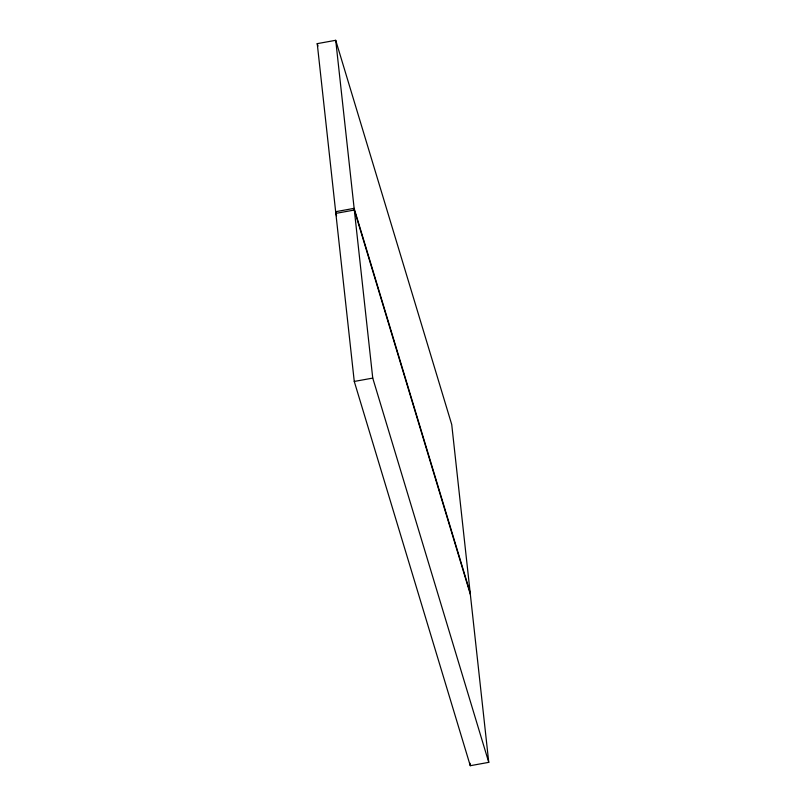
<?xml version="1.0" encoding="UTF-8"?>
<svg xmlns="http://www.w3.org/2000/svg" width="806" height="806" viewBox="0 0 806 806"><rect width="100%" height="100%" fill="white"/><g stroke="black" fill="none" stroke-linecap="round" stroke-linejoin="round"><path stroke-width="1.21" d="M317.242 43.645L335.719 40.3L451.733 424.55L488.758 762.355L470.281 765.7L354.267 381.45L317.242 43.645L317.977 46.063M354.267 381.45L372.745 378.095L488.758 762.355M470.15 592.612L354.136 208.351L335.669 211.706L336.394 214.114M470.331 594.294L354.318 210.044L335.85 213.389L336.576 215.796M470.009 763.201L470.281 765.7M335.719 40.3L372.745 378.095"/></g></svg>
